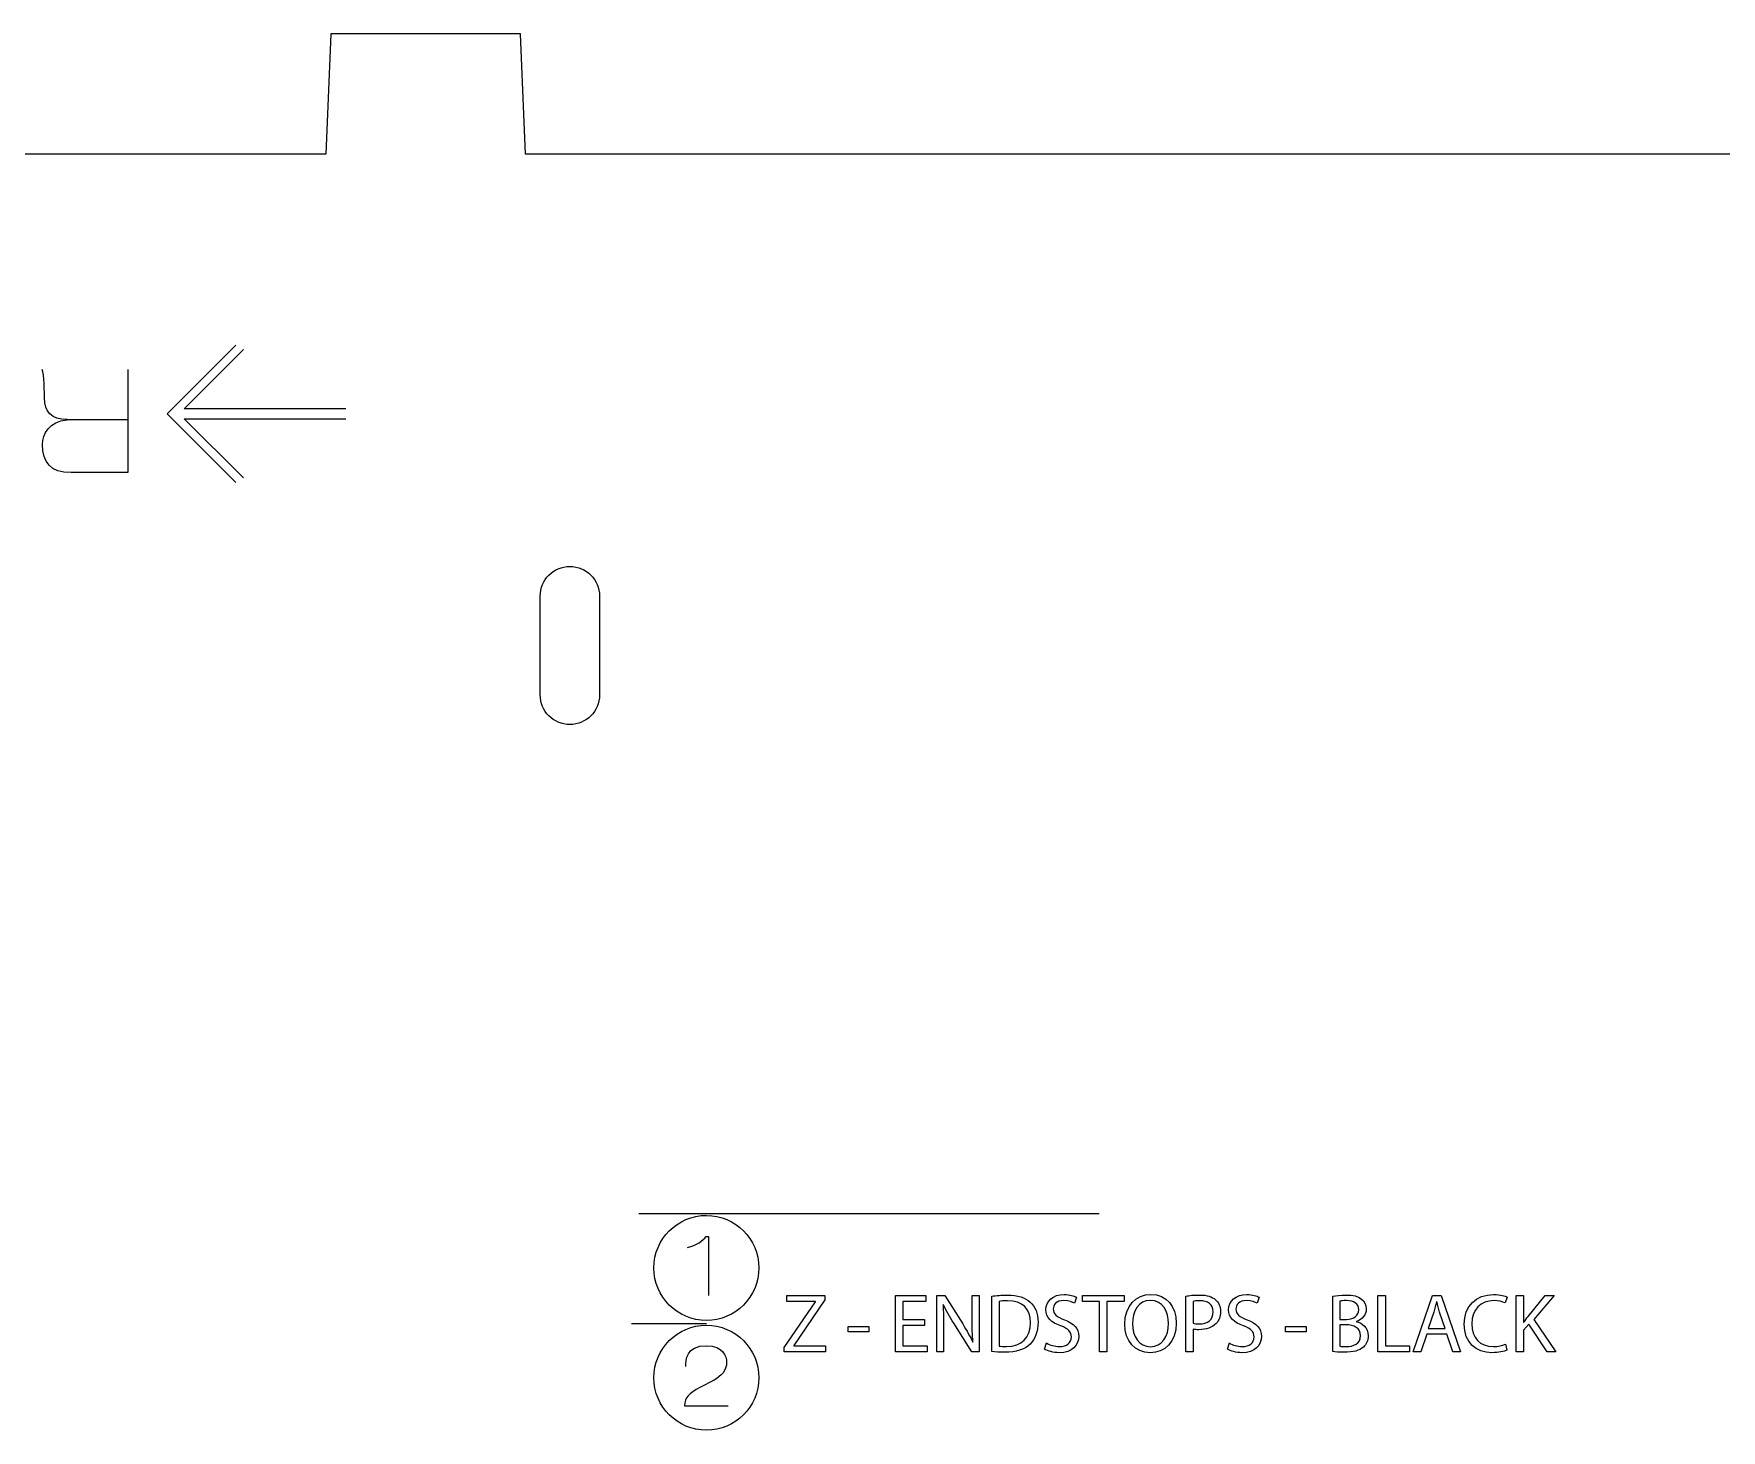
# Model space of a CAD drawing. Header units: millimetres. Extents: x -1219 to 0, y -610 to 0.
# Drawn here: x -573.6 to -488, y -209.4 to -138.6 of the extents above; entities that cross this region are included whole.
import ezdxf

# ---------------------------------------------------------------- set-up
doc = ezdxf.new("R2010")
doc.units = ezdxf.units.MM
doc.layers.get('0').update_dxf_attribs({"linetype": 'CONTINUOUS', "true_color": 0xffffff})

msp = doc.modelspace()

# ---------------------------------------------------------------- linework, layer by layer
at = {"color": 1, "true_color": 0xff0000}
for points in [[(-482.471, -144.687), (-548.672, -144.687), (-548.923, -138.578), (-558.555, -138.578), (-558.805, -144.687), (-577.397, -144.687)], [(-547.921, -172.131), (-547.921, -167.115)], [(-544.912, -167.115), (-544.912, -172.131), (-544.912, -172.131)]]:
    msp.add_lwpolyline(points, dxfattribs=at)
at = {"color": 5, "true_color": 0x0000ff}
for points in [[(-563.361, -161.351), (-566.849, -157.862), (-563.361, -154.374)], [(-557.786, -157.612), (-565.987, -157.612), (-562.977, -154.602)], [(-568.856, -155.616), (-568.856, -160.844), (-571.733, -160.844)], [(-571.931, -158.171), (-571.924, -158.156)], [(-571.924, -158.157), (-568.856, -158.147)], [(-562.987, -161.113), (-565.987, -158.114), (-557.786, -158.114)], [(-542.913, -198.451), (-519.555, -198.451)], [(-539.497, -199.615), (-539.387, -199.615), (-539.387, -202.604)], [(-536.823, -201.21), (-536.823, -201.21)], [(-535.538, -205.25), (-533.955, -202.929), (-533.955, -202.916), (-535.402, -202.916), (-535.402, -202.606), (-533.471, -202.606), (-533.471, -202.831), (-535.049, -205.145), (-535.049, -205.157), (-533.449, -205.157), (-533.449, -205.467), (-535.538, -205.467), (-535.538, -205.25), (-535.538, -205.25)], [(-528.413, -204.126), (-529.521, -204.126), (-529.521, -205.157), (-528.281, -205.157), (-528.281, -205.467), (-529.894, -205.467), (-529.894, -202.606), (-528.345, -202.606), (-528.345, -202.916), (-529.521, -202.916), (-529.521, -203.821), (-528.413, -203.821), (-528.413, -204.126), (-528.413, -204.126)], [(-527.8, -205.467), (-527.8, -202.606), (-527.393, -202.606), (-526.48, -204.054)], [(-526.001, -203.804), (-526.001, -202.606), (-525.653, -202.606), (-525.653, -205.467), (-526.026, -205.467), (-526.935, -204.016)], [(-525.006, -205.459), (-525.006, -202.649), (-525.006, -202.649)], [(-524.637, -202.916), (-524.637, -205.179), (-524.637, -205.179)], [(-520.709, -202.7), (-520.811, -203.002)], [(-519.541, -202.92), (-520.41, -202.92), (-520.41, -202.606), (-518.293, -202.606), (-518.293, -202.92), (-519.167, -202.92), (-519.167, -205.467), (-519.541, -205.467), (-519.541, -202.92), (-519.541, -202.92)], [(-514.792, -204.321), (-514.792, -205.467), (-515.162, -205.467), (-515.162, -202.64), (-515.162, -202.64)], [(-514.792, -202.907), (-514.792, -204.02), (-514.792, -204.02)], [(-511.434, -202.7), (-511.536, -203.002)], [(-507.704, -205.459), (-507.704, -202.649), (-507.704, -202.649)], [(-507.335, -202.895), (-507.335, -203.82), (-507.335, -203.82)], [(-505.407, -202.606), (-505.033, -202.606), (-505.033, -205.157), (-503.811, -205.157), (-503.811, -205.467), (-505.407, -205.467), (-505.407, -202.606), (-505.407, -202.606)], [(-502.935, -204.567), (-503.233, -205.467), (-503.614, -205.467), (-502.638, -202.606), (-502.197, -202.606), (-501.221, -205.467), (-501.615, -205.467), (-501.921, -204.567), (-502.935, -204.567), (-502.935, -204.567)], [(-502.426, -202.933), (-502.434, -202.933)], [(-498.859, -202.687), (-498.953, -202.989)], [(-498.4, -202.606), (-498.03, -202.606), (-498.03, -203.986), (-498.018, -203.986)], [(-497.793, -203.68), (-496.918, -202.606), (-496.46, -202.606), (-497.496, -203.821), (-496.379, -205.467), (-496.817, -205.467), (-497.755, -204.062), (-498.03, -204.377), (-498.03, -205.467), (-498.4, -205.467), (-498.4, -202.606), (-498.4, -202.606)], [(-527.465, -203.061), (-527.478, -203.065)], [(-502.579, -203.451), (-502.859, -204.279), (-501.993, -204.279), (-501.993, -204.279)], [(-501.993, -204.279), (-502.277, -203.455)], [(-543.29, -204.028), (-539.487, -204.028)], [(-532.289, -204.185), (-531.241, -204.185), (-531.241, -204.457), (-532.289, -204.457), (-532.289, -204.185), (-532.289, -204.185)], [(-527.453, -204.245), (-527.453, -205.467), (-527.8, -205.467), (-527.8, -205.467)], [(-517.867, -204.05), (-517.867, -204.05)], [(-515.643, -204.007), (-515.643, -204.007)], [(-510.104, -204.185), (-509.055, -204.185), (-509.055, -204.457), (-510.104, -204.457), (-510.104, -204.185), (-510.104, -204.185)], [(-507.335, -203.82), (-507, -203.82)], [(-507.03, -204.096), (-507.335, -204.096), (-507.335, -205.187), (-507.335, -205.187)], [(-506.49, -203.927), (-506.49, -203.94)], [(-525.971, -204.984), (-525.959, -204.979)], [(-522.322, -205.328), (-522.224, -205.018), (-522.224, -205.018)], [(-513.046, -205.328), (-512.949, -205.018), (-512.949, -205.018)], [(-498.94, -205.081), (-498.867, -205.378), (-498.867, -205.378)], [(-539.092, -206.9), (-539.822, -207.273)], [(-536.823, -206.784), (-536.823, -206.784)], [(-540.599, -208.213), (-538.375, -208.213)]]:
    msp.add_lwpolyline(points, dxfattribs=at)
for points in [[(-573.081, -157.058), (-573.081, -156.867), (-573.096, -155.828), (-573.198, -155.616)], [(-571.924, -158.156), (-572.729, -158.149), (-573.081, -157.776), (-573.081, -157.058)], [(-573.176, -159.416), (-573.176, -158.918), (-572.839, -158.222), (-571.931, -158.171)], [(-571.733, -160.844), (-572.78, -160.844), (-573.176, -160.346), (-573.176, -159.416)], [(-542.151, -201.21), (-542.151, -199.738), (-540.958, -198.545), (-539.487, -198.545)], [(-539.487, -198.545), (-538.016, -198.546), (-536.823, -199.738), (-536.823, -201.21)], [(-540.439, -200.18), (-539.981, -200.065), (-539.675, -199.824), (-539.497, -199.615)], [(-539.487, -203.874), (-540.958, -203.874), (-542.151, -202.681), (-542.151, -201.21)], [(-536.823, -201.21), (-536.823, -202.681), (-538.016, -203.874), (-539.487, -203.874)], [(-525.006, -202.649), (-524.781, -202.611), (-524.514, -202.585), (-524.221, -202.585)], [(-524.204, -202.878), (-524.395, -202.878), (-524.539, -202.895), (-524.637, -202.916)], [(-524.221, -202.585), (-523.69, -202.585), (-523.312, -202.713), (-523.062, -202.942)], [(-523.045, -203.982), (-523.041, -203.307), (-523.423, -202.878), (-524.204, -202.878)], [(-523.062, -202.942), (-522.803, -203.175), (-522.655, -203.506), (-522.655, -203.969)], [(-522.262, -203.337), (-522.262, -202.891), (-521.893, -202.56), (-521.337, -202.56)], [(-521.35, -202.866), (-521.74, -202.866), (-521.889, -203.099), (-521.889, -203.294)], [(-520.811, -203.002), (-520.9, -202.946), (-521.091, -202.866), (-521.35, -202.866)], [(-521.337, -202.56), (-521.049, -202.56), (-520.832, -202.628), (-520.709, -202.7)], [(-518.258, -204.058), (-518.258, -203.15), (-517.697, -202.555), (-516.933, -202.555)], [(-516.946, -202.857), (-517.562, -202.857), (-517.867, -203.426), (-517.867, -204.05)], [(-516.033, -204.024), (-516.033, -203.451), (-516.331, -202.857), (-516.946, -202.857)], [(-516.933, -202.555), (-516.148, -202.555), (-515.643, -203.154), (-515.643, -204.007)], [(-515.162, -202.64), (-514.983, -202.611), (-514.75, -202.585), (-514.453, -202.585)], [(-514.444, -202.877), (-514.606, -202.877), (-514.729, -202.891), (-514.792, -202.907)], [(-514.453, -202.585), (-514.088, -202.585), (-513.82, -202.67), (-513.651, -202.823)], [(-513.769, -203.443), (-513.769, -203.061), (-514.041, -202.877), (-514.444, -202.877)], [(-513.651, -202.823), (-513.498, -202.958), (-513.4, -203.167), (-513.4, -203.421)], [(-512.987, -203.337), (-512.987, -202.891), (-512.618, -202.56), (-512.062, -202.56)], [(-512.075, -202.866), (-512.465, -202.866), (-512.614, -203.099), (-512.614, -203.294)], [(-511.536, -203.002), (-511.625, -202.946), (-511.816, -202.866), (-512.075, -202.866)], [(-512.062, -202.56), (-511.773, -202.56), (-511.557, -202.628), (-511.434, -202.7)], [(-507.704, -202.649), (-507.543, -202.611), (-507.284, -202.585), (-507.03, -202.585)], [(-507.008, -202.869), (-507.178, -202.869), (-507.276, -202.882), (-507.335, -202.895)], [(-507.03, -202.585), (-506.66, -202.585), (-506.423, -202.649), (-506.249, -202.793)], [(-506.384, -203.336), (-506.384, -203.005), (-506.635, -202.869), (-507.008, -202.869)], [(-506.249, -202.793), (-506.1, -202.904), (-506.006, -203.073), (-506.006, -203.298)], [(-502.434, -202.933), (-502.477, -203.099), (-502.519, -203.277), (-502.579, -203.451)], [(-502.277, -203.455), (-502.341, -203.269), (-502.384, -203.099), (-502.426, -202.933)], [(-501.032, -204.062), (-501.032, -203.162), (-500.426, -202.56), (-499.538, -202.56)], [(-499.526, -202.87), (-500.196, -202.87), (-500.642, -203.298), (-500.642, -204.05)], [(-499.538, -202.56), (-499.186, -202.56), (-498.957, -202.636), (-498.859, -202.687)], [(-498.953, -202.989), (-499.088, -202.921), (-499.288, -202.87), (-499.526, -202.87)], [(-527.478, -203.065), (-527.457, -203.426), (-527.453, -203.77), (-527.453, -204.245)], [(-526.935, -204.016), (-527.134, -203.697), (-527.325, -203.37), (-527.465, -203.061)], [(-525.959, -204.979), (-525.993, -204.597), (-526.001, -204.249), (-526.001, -203.804)], [(-521.507, -204.152), (-521.974, -203.982), (-522.262, -203.735), (-522.262, -203.337)], [(-521.889, -203.294), (-521.889, -203.562), (-521.715, -203.693), (-521.32, -203.846)], [(-514.487, -204.05), (-514.041, -204.05), (-513.769, -203.829), (-513.769, -203.443)], [(-513.4, -203.421), (-513.4, -203.68), (-513.477, -203.883), (-513.621, -204.032)], [(-512.232, -204.152), (-512.698, -203.982), (-512.987, -203.735), (-512.987, -203.337)], [(-512.614, -203.294), (-512.614, -203.562), (-512.44, -203.693), (-512.045, -203.846)], [(-507, -203.82), (-506.613, -203.82), (-506.384, -203.612), (-506.384, -203.336)], [(-506.006, -203.298), (-506.006, -203.579), (-506.193, -203.821), (-506.49, -203.927)], [(-498.018, -203.986), (-497.941, -203.876), (-497.865, -203.774), (-497.793, -203.68)], [(-542.151, -206.784), (-542.151, -205.313), (-540.958, -204.12), (-539.487, -204.12)], [(-539.487, -204.12), (-538.016, -204.12), (-536.823, -205.313), (-536.823, -206.784)], [(-526.48, -204.054), (-526.272, -204.389), (-526.102, -204.691), (-525.971, -204.984)], [(-524.263, -205.196), (-523.47, -205.196), (-523.045, -204.754), (-523.045, -203.982)], [(-522.655, -203.969), (-522.655, -204.436), (-522.803, -204.818), (-523.066, -205.081)], [(-520.968, -204.716), (-520.968, -204.453), (-521.121, -204.296), (-521.507, -204.152)], [(-521.32, -203.846), (-520.836, -204.033), (-520.594, -204.266), (-520.594, -204.687)], [(-516.972, -205.514), (-517.731, -205.514), (-518.258, -204.924), (-518.258, -204.058)], [(-517.867, -204.05), (-517.867, -204.665), (-517.536, -205.213), (-516.95, -205.213)], [(-515.643, -204.007), (-515.643, -204.988), (-516.241, -205.514), (-516.972, -205.514)], [(-516.95, -205.213), (-516.365, -205.213), (-516.033, -204.674), (-516.033, -204.024)], [(-514.792, -204.02), (-514.712, -204.041), (-514.61, -204.05), (-514.487, -204.05)], [(-514.495, -204.347), (-514.606, -204.347), (-514.708, -204.342), (-514.792, -204.321)], [(-513.621, -204.032), (-513.82, -204.24), (-514.135, -204.347), (-514.495, -204.347)], [(-511.693, -204.716), (-511.693, -204.453), (-511.846, -204.296), (-512.232, -204.152)], [(-512.045, -203.846), (-511.561, -204.033), (-511.319, -204.266), (-511.319, -204.687)], [(-506.291, -204.648), (-506.291, -204.262), (-506.626, -204.096), (-507.03, -204.096)], [(-507.025, -205.204), (-506.643, -205.204), (-506.291, -205.064), (-506.291, -204.648)], [(-506.49, -203.94), (-506.219, -204.003), (-505.9, -204.228), (-505.9, -204.653)], [(-505.9, -204.653), (-505.9, -204.899), (-505.998, -205.09), (-506.147, -205.226)], [(-499.623, -205.514), (-500.43, -205.514), (-501.032, -205.004), (-501.032, -204.062)], [(-500.642, -204.05), (-500.642, -204.754), (-500.238, -205.2), (-499.547, -205.2)], [(-540.535, -206.218), (-540.535, -205.895), (-540.527, -205.157), (-539.474, -205.157)], [(-539.474, -205.157), (-538.634, -205.157), (-538.464, -205.708), (-538.464, -205.997)], [(-524.335, -205.493), (-524.603, -205.493), (-524.819, -205.48), (-525.006, -205.459)], [(-524.637, -205.179), (-524.543, -205.192), (-524.408, -205.196), (-524.263, -205.196)], [(-523.066, -205.081), (-523.338, -205.348), (-523.779, -205.493), (-524.335, -205.493)], [(-521.592, -205.514), (-521.868, -205.514), (-522.169, -205.429), (-522.322, -205.328)], [(-522.224, -205.018), (-522.059, -205.123), (-521.821, -205.204), (-521.566, -205.204)], [(-520.594, -204.687), (-520.594, -205.128), (-520.917, -205.514), (-521.592, -205.514)], [(-521.566, -205.204), (-521.189, -205.204), (-520.968, -205.004), (-520.968, -204.716)], [(-512.317, -205.514), (-512.593, -205.514), (-512.894, -205.429), (-513.046, -205.328)], [(-512.949, -205.018), (-512.783, -205.123), (-512.546, -205.204), (-512.291, -205.204)], [(-511.319, -204.687), (-511.319, -205.128), (-511.642, -205.514), (-512.317, -205.514)], [(-512.291, -205.204), (-511.914, -205.204), (-511.693, -205.004), (-511.693, -204.716)], [(-507.132, -205.493), (-507.386, -205.493), (-507.581, -205.476), (-507.704, -205.459)], [(-507.335, -205.187), (-507.259, -205.2), (-507.157, -205.204), (-507.025, -205.204)], [(-506.147, -205.226), (-506.342, -205.408), (-506.665, -205.493), (-507.132, -205.493)], [(-498.867, -205.378), (-498.999, -205.446), (-499.275, -205.514), (-499.623, -205.514)], [(-499.547, -205.2), (-499.318, -205.2), (-499.088, -205.153), (-498.94, -205.081)], [(-538.464, -205.997), (-538.464, -206.433), (-538.727, -206.684), (-539.092, -206.9)], [(-539.487, -209.449), (-540.958, -209.449), (-542.151, -208.256), (-542.151, -206.784)], [(-536.823, -206.784), (-536.823, -208.256), (-538.016, -209.449), (-539.487, -209.449)], [(-539.822, -207.273), (-540.365, -207.591), (-540.591, -207.767), (-540.599, -208.213)]]:
    msp.add_open_spline(points, degree=3, dxfattribs=at)
at = {"color": 1, "true_color": 0xff0000}
for points in [[(-547.921, -167.115), (-547.921, -166.284), (-547.248, -165.61), (-546.417, -165.61)], [(-546.417, -165.61), (-545.586, -165.61), (-544.912, -166.284), (-544.912, -167.115)], [(-546.417, -173.636), (-547.248, -173.636), (-547.921, -172.962), (-547.921, -172.131)], [(-544.912, -172.131), (-544.912, -172.962), (-545.586, -173.636), (-546.417, -173.636)]]:
    msp.add_open_spline(points, degree=3, dxfattribs=at)

doc.saveas('drawing.dxf')
